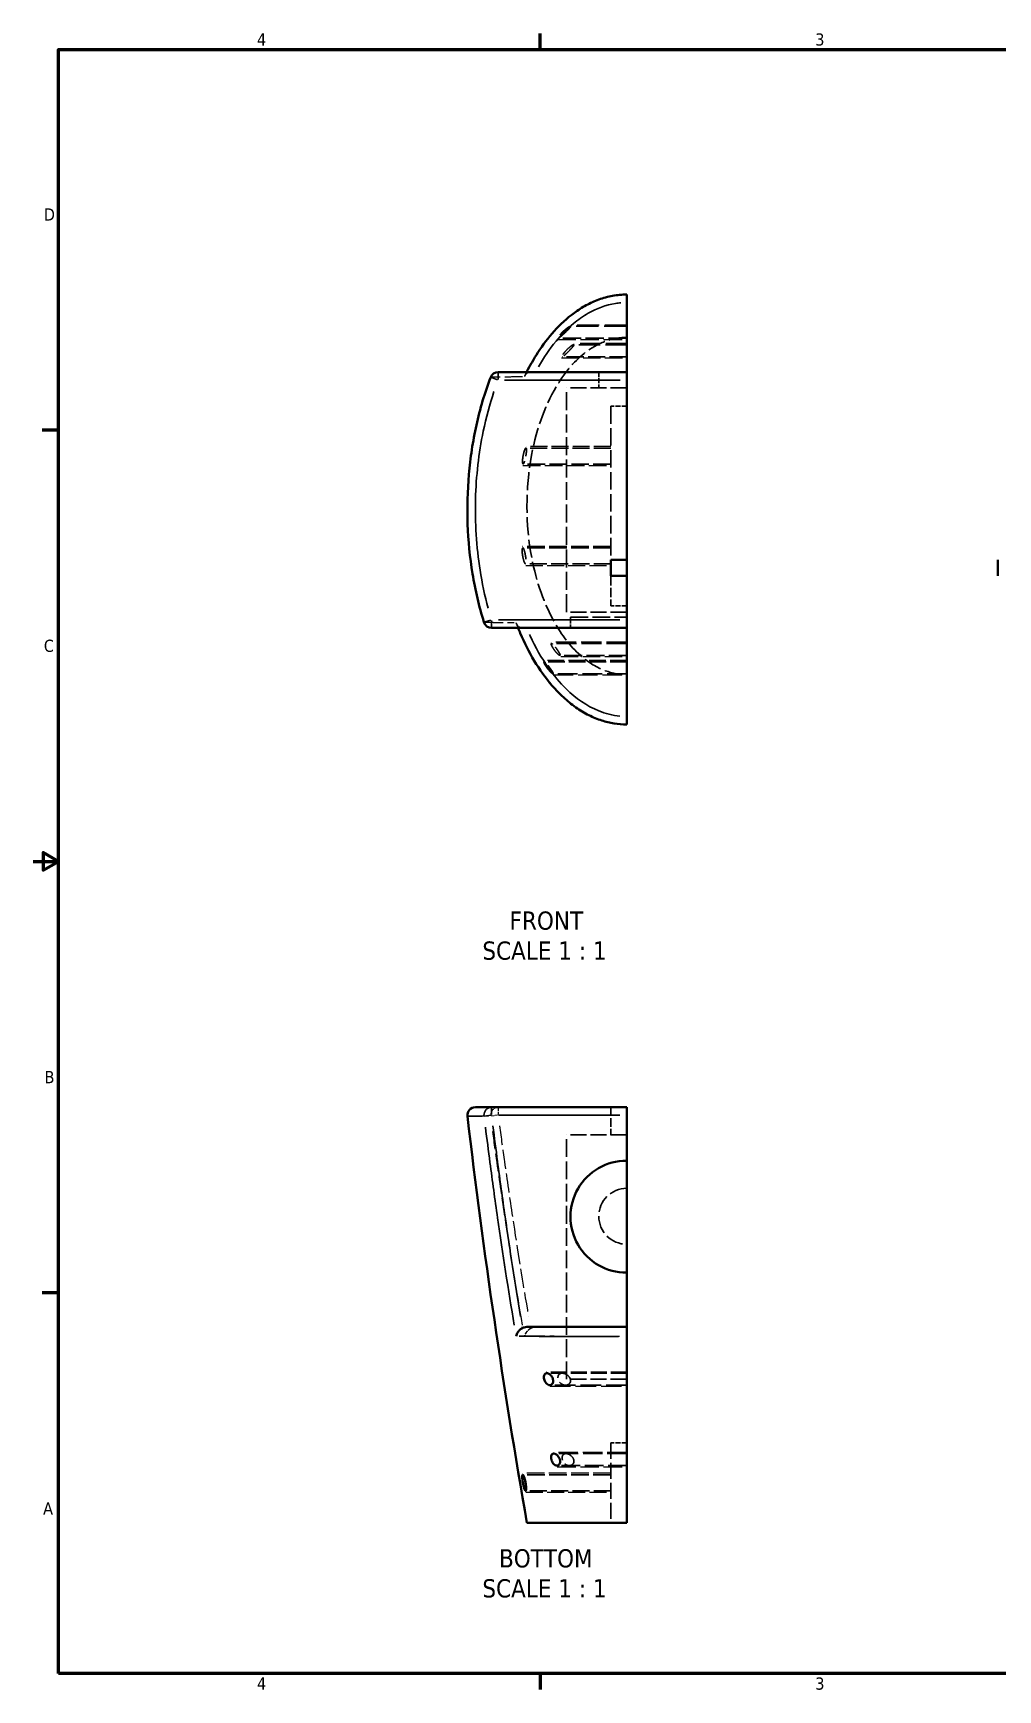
# Model space of a CAD drawing. Header units: millimetres. Extents: x 13 to 546, y 6 to 425.
# Drawn here: x 12.7 to 254.3, y 8.6 to 423.2 of the extents above; entities that cross this region are included whole.
import ezdxf

# ---------------------------------------------------------------- set-up
doc = ezdxf.new("R2010")
doc.units = ezdxf.units.MM
doc.header["$LTSCALE"] = 25.4
doc.linetypes.add('DASHED', pattern=[0.2067, 0.1654, -0.0413])
for name, color, linetype, lineweight in [('Border (ANSI)', 7, 'Continuous', 70), ('Hidden (ANSI)', 7, 'DASHED', 35), ('Hidden Narrow (ANSI)', 7, 'DASHED', 25), ('Symbol (ANSI)', 7, 'Continuous', 25), ('Visible (ANSI)', 7, 'Continuous', 50), ('Visible Narrow (ANSI)', 7, 'Continuous', 35)]:
    doc.layers.add(name, color=color, linetype=linetype, lineweight=lineweight)
doc.styles.add('Label Text (ANSI)', font='tahoma.ttf')
doc.styles.add('Note Text (ANSI)', font='tahoma.ttf')

# ---------------------------------------------------------------- blocks, each defined once
blk = doc.blocks.new('Borders Default Border')
at = {"layer": 'Border (ANSI)'}
for p, q in [((5.5, 16.5), (5.5, 16.66)), ((0.75, 12.75), (0.59, 12.75)), ((0.75, 4.25), (0.59, 4.25)), ((5.5, 0.5), (5.5, 0.34))]:
    blk.add_line(p, q, dxfattribs=at)
at = {"layer": 'Border (ANSI)', "flags": 128}
for points in [[(0.75, 0.5), (0.75, 16.5), (21.25, 16.5), (21.25, 0.5), (0.75, 0.5)], [(0.5, 8.5), (0.75, 8.5), (0.6, 8.587), (0.6, 8.413), (0.75, 8.5)]]:
    blk.add_lwpolyline(points, dxfattribs=at)
at = {"layer": 'Border (ANSI)', "char_height": 0.12, "attachment_point": 7, "style": 'Note Text (ANSI)'}
for s, insert in [('4', (2.708, 16.54)), ('3', (8.213, 16.537)), ('D', (0.606, 14.815)), ('C', (0.606, 10.563)), ('B', (0.613, 6.315)), ('A', (0.599, 2.065)), ('4', (2.708, 0.34)), ('3', (8.213, 0.337))]:
    blk.add_mtext(s, dxfattribs=dict(at, insert=insert))

msp = doc.modelspace()

# ---------------------------------------------------------------- linework, layer by layer
at = {"layer": 'Hidden (ANSI)', "ltscale": 1.344048}
msp.add_line((161.38, 349.84), (147.26, 349.84), dxfattribs=at)
at = {"layer": 'Hidden (ANSI)', "ltscale": 1.090998}
msp.add_line((161.38, 346.84), (144.19, 346.84), dxfattribs=at)
at = {"layer": 'Hidden (ANSI)', "ltscale": 1.265298}
msp.add_line((161.38, 345.24), (148.09, 345.24), dxfattribs=at)
at = {"layer": 'Hidden (ANSI)', "ltscale": 1.024214}
msp.add_line((161.38, 342.24), (145.24, 342.24), dxfattribs=at)
at = {"layer": 'Hidden (ANSI)', "ltscale": 0.292549}
msp.add_line((154.38, 338.37), (154.38, 334.47), dxfattribs=at)
at = {"layer": 'Hidden (ANSI)', "ltscale": 0.958697}
for p, q in [((161.38, 334.47), (146.28, 334.47)), ((161.38, 278.27), (146.28, 278.27)), ((161.38, 147.5), (146.28, 147.5)), ((161.38, 86.3), (146.28, 86.3))]:
    msp.add_line(p, q, dxfattribs=at)
at = {"layer": 'Hidden (ANSI)', "ltscale": 1.070439}
msp.add_line((146.28, 278.27), (146.28, 334.47), dxfattribs=at)
at = {"layer": 'Hidden (ANSI)', "ltscale": 1.04775}
msp.add_line((157.38, 329.87), (157.38, 291.37), dxfattribs=at)
at = {"layer": 'Hidden (ANSI)', "ltscale": 0.299852}
for p, q in [((161.38, 329.87), (157.38, 329.87)), ((161.38, 279.87), (157.38, 279.87)), ((161.38, 70.4), (157.38, 70.4))]:
    msp.add_line(p, q, dxfattribs=at)
at = {"layer": 'Hidden (ANSI)', "ltscale": 1.011202}
msp.add_line((157.38, 319.37), (136.14, 319.37), dxfattribs=at)
at = {"layer": 'Hidden (ANSI)', "ltscale": 1.044776}
msp.add_line((157.38, 315.37), (135.43, 315.37), dxfattribs=at)
at = {"layer": 'Hidden (ANSI)', "ltscale": 1.048241}
msp.add_line((157.38, 294.37), (135.36, 294.37), dxfattribs=at)
at = {"layer": 'Hidden (ANSI)', "ltscale": 1.016117}
msp.add_line((157.38, 290.37), (136.04, 290.37), dxfattribs=at)
at = {"layer": 'Hidden (ANSI)', "ltscale": 0.561852}
msp.add_line((157.38, 287.37), (157.38, 279.87), dxfattribs=at)
at = {"layer": 'Hidden (ANSI)', "ltscale": 1.051882}
msp.add_line((147.28, 277.06), (161.38, 277.06), dxfattribs=at)
at = {"layer": 'Hidden (ANSI)', "ltscale": 0.202368}
msp.add_line((147.28, 274.36), (147.28, 277.06), dxfattribs=at)
at = {"layer": 'Hidden (ANSI)', "ltscale": 1.198314}
msp.add_line((161.38, 270.49), (142.5, 270.49), dxfattribs=at)
at = {"layer": 'Hidden (ANSI)', "ltscale": 0.984911}
msp.add_line((161.38, 265.89), (140.69, 265.89), dxfattribs=at)
at = {"layer": 'Hidden (ANSI)', "ltscale": 1.063412}
msp.add_line((161.38, 267.49), (144.63, 267.49), dxfattribs=at)
at = {"layer": 'Hidden (ANSI)', "ltscale": 1.173342}
msp.add_line((161.38, 262.89), (142.89, 262.89), dxfattribs=at)
at = {"layer": 'Hidden (ANSI)', "ltscale": 0.517318}
msp.add_line((157.38, 154.4), (157.38, 147.5), dxfattribs=at)
at = {"layer": 'Hidden (ANSI)', "ltscale": 1.059704}
msp.add_line((146.28, 86.3), (146.28, 147.5), dxfattribs=at)
at = {"layer": 'Hidden (ANSI)', "ltscale": 0.951838}
msp.add_line((161.38, 87.83), (141.39, 87.83), dxfattribs=at)
at = {"layer": 'Hidden (ANSI)', "ltscale": 1.223535}
msp.add_line((161.38, 84.83), (142.1, 84.83), dxfattribs=at)
at = {"layer": 'Hidden (ANSI)', "ltscale": 1.159075}
msp.add_line((161.38, 67.7), (143.12, 67.7), dxfattribs=at)
at = {"layer": 'Hidden (ANSI)', "ltscale": 0.952348}
msp.add_line((157.38, 70.4), (157.38, 50.4), dxfattribs=at)
at = {"layer": 'Hidden (ANSI)', "ltscale": 1.050631}
msp.add_line((157.38, 62.4), (135.31, 62.4), dxfattribs=at)
at = {"layer": 'Hidden (ANSI)', "ltscale": 1.109022}
msp.add_line((161.38, 64.7), (143.91, 64.7), dxfattribs=at)
at = {"layer": 'Hidden (ANSI)', "ltscale": 1.016409}
msp.add_line((157.38, 58.4), (136.03, 58.4), dxfattribs=at)
at = {"layer": 'Hidden (ANSI)', "ltscale": 1.047162}
msp.add_arc((161.38, 127.1), 7, 90, 270, dxfattribs=at)
at = {"layer": 'Hidden (ANSI)', "ltscale": 1.11185}
for points in [[(146.95, 349.72), (146.82, 349.65), (146.68, 349.56), (146.27, 349.27), (145.97, 349.03), (145.42, 348.53), (145.16, 348.28), (144.77, 347.85), (144.62, 347.67), (144.39, 347.38), (144.31, 347.25), (144.2, 347.06), (144.16, 346.99), (144.14, 346.89), (144.14, 346.85), (144.2, 346.83), (144.25, 346.85), (144.41, 346.93), (144.53, 347.01), (144.86, 347.27), (145.08, 347.46), (145.58, 347.91), (145.85, 348.16), (146.35, 348.65), (146.58, 348.87), (146.92, 349.23), (147.04, 349.37), (147.2, 349.56), (147.25, 349.64), (147.31, 349.75), (147.32, 349.79), (147.3, 349.84), (147.27, 349.84), (147.16, 349.82), (147.06, 349.78), (146.95, 349.72)], [(146.95, 86.92), (146.82, 87.08), (146.68, 87.21), (146.27, 87.54), (145.97, 87.69), (145.42, 87.83), (145.16, 87.85), (144.77, 87.76), (144.62, 87.69), (144.39, 87.49), (144.31, 87.38), (144.2, 87.13), (144.16, 87), (144.14, 86.72), (144.14, 86.58), (144.2, 86.27), (144.25, 86.11), (144.41, 85.78), (144.53, 85.6), (144.86, 85.25), (145.08, 85.09), (145.58, 84.87), (145.85, 84.82), (146.35, 84.84), (146.58, 84.91), (146.92, 85.11), (147.04, 85.22), (147.2, 85.45), (147.25, 85.56), (147.31, 85.8), (147.32, 85.92), (147.3, 86.18), (147.27, 86.31), (147.16, 86.61), (147.06, 86.77), (146.95, 86.92)]]:
    msp.add_open_spline(points, degree=3, knots=[-1.116575, -1.116575, -1.116575, -1.116575, -1.053676, -1.053676, -0.938264, -0.938264, -0.841588, -0.841588, -0.772418, -0.772418, -0.718702, -0.718702, -0.674509, -0.674509, -0.630363, -0.630363, -0.579807, -0.579807, -0.514913, -0.514913, -0.432504, -0.432504, -0.343345, -0.343345, -0.260804, -0.260804, -0.195524, -0.195524, -0.149823, -0.149823, -0.107175, -0.107175, -0.060647, -0.060647, 0, 0, 0, 0], dxfattribs=at)
at = {"layer": 'Hidden (ANSI)', "ltscale": 1.075485}
msp.add_open_spline([(161.38, 347.07), (159.7, 347.07), (158.06, 346.79), (154.79, 345.68), (153.21, 344.85), (149.02, 341.89), (146.51, 339.16), (141.18, 330.77), (138.85, 324.53), (135.98, 309.25), (136, 300.28), (138.75, 285.83), (140.72, 280.28), (145.05, 272.65), (147.18, 269.8), (151.51, 265.95), (153.49, 264.65), (157.49, 263.06), (159.41, 262.67), (161.38, 262.67)], degree=3, knots=[-10.365401, -10.365401, -10.365401, -10.365401, -9.745224, -9.745224, -9.087405, -9.087405, -7.849207, -7.849207, -6.059419, -6.059419, -3.904824, -3.904824, -2.323842, -2.323842, -1.291761, -1.291761, -0.590045, -0.590045, 0, 0, 0, 0], dxfattribs=at)
at = {"layer": 'Hidden (ANSI)', "ltscale": 1.087564}
for points in [[(147.41, 344.88), (147.33, 344.82), (147.25, 344.76), (146.91, 344.48), (146.62, 344.22), (146.13, 343.71), (145.92, 343.47), (145.61, 343.08), (145.49, 342.92), (145.33, 342.66), (145.27, 342.55), (145.2, 342.39), (145.18, 342.33), (145.19, 342.25), (145.22, 342.24), (145.32, 342.25), (145.4, 342.3), (145.62, 342.45), (145.77, 342.57), (146.17, 342.93), (146.42, 343.17), (146.94, 343.69), (147.19, 343.95), (147.6, 344.39), (147.76, 344.58), (147.97, 344.84), (148.04, 344.94), (148.13, 345.09), (148.15, 345.14), (148.15, 345.22), (148.14, 345.24), (148.05, 345.25), (147.98, 345.22), (147.76, 345.12), (147.6, 345.01), (147.41, 344.88)], [(147.41, 67.18), (147.33, 67.25), (147.25, 67.31), (146.91, 67.54), (146.62, 67.65), (146.13, 67.72), (145.92, 67.7), (145.61, 67.56), (145.49, 67.47), (145.33, 67.25), (145.27, 67.13), (145.2, 66.87), (145.18, 66.73), (145.19, 66.43), (145.22, 66.28), (145.32, 65.94), (145.4, 65.77), (145.62, 65.42), (145.77, 65.24), (146.17, 64.91), (146.42, 64.79), (146.94, 64.68), (147.19, 64.7), (147.6, 64.84), (147.76, 64.94), (147.97, 65.17), (148.04, 65.29), (148.13, 65.53), (148.15, 65.65), (148.15, 65.91), (148.14, 66.04), (148.05, 66.33), (147.98, 66.49), (147.76, 66.84), (147.6, 67.02), (147.41, 67.18)]]:
    msp.add_open_spline(points, degree=3, knots=[-1.207288, -1.207288, -1.207288, -1.207288, -1.172513, -1.172513, -1.05679, -1.05679, -0.958421, -0.958421, -0.88705, -0.88705, -0.83098, -0.83098, -0.780222, -0.780222, -0.727609, -0.727609, -0.663298, -0.663298, -0.580323, -0.580323, -0.478557, -0.478557, -0.376223, -0.376223, -0.294379, -0.294379, -0.236548, -0.236548, -0.190507, -0.190507, -0.144451, -0.144451, -0.084776, -0.084776, 0, 0, 0, 0], dxfattribs=at)
at = {"layer": 'Hidden (ANSI)', "ltscale": 0.211927}
for points in [[(137.27, 338.37), (137.06, 338.37), (136.86, 338.33), (136.45, 338.16), (136.26, 338.02), (135.95, 337.66), (135.84, 337.45), (135.78, 337.22), (135.78, 337.22), (135.78, 337.22)], [(137.27, 99.04), (137.06, 98.91), (136.86, 98.75), (136.45, 98.35), (136.26, 98.1), (135.95, 97.59), (135.84, 97.34), (135.78, 97.09), (135.78, 97.09), (135.78, 97.09)]]:
    msp.add_open_spline(points, degree=3, knots=[0, 0, 0, 0, 0.0759867, 0.0759867, 0.1781438, 0.1781438, 0.2800454, 0.2800454, 0.2809061, 0.2809061, 0.2809061, 0.2809061], dxfattribs=at)
at = {"layer": 'Hidden (ANSI)', "ltscale": 0.073027}
msp.add_open_spline([(135.88, 337.49), (136.02, 337.79), (136.17, 338.08), (136.31, 338.37)], degree=3, dxfattribs=at)
at = {"layer": 'Hidden (ANSI)', "ltscale": 1.214758}
for points in [[(135.3, 316.54), (135.3, 316.46), (135.29, 316.39), (135.28, 316.11), (135.28, 315.93), (135.3, 315.62), (135.32, 315.51), (135.39, 315.37), (135.43, 315.36), (135.53, 315.42), (135.59, 315.51), (135.71, 315.78), (135.77, 315.96), (135.89, 316.37), (135.94, 316.58), (136.03, 317.01), (136.07, 317.21), (136.15, 317.63), (136.18, 317.83), (136.23, 318.23), (136.25, 318.43), (136.27, 318.81), (136.27, 318.98), (136.24, 319.24), (136.22, 319.32), (136.14, 319.39), (136.09, 319.37), (135.98, 319.24), (135.91, 319.12), (135.78, 318.8), (135.7, 318.59), (135.58, 318.15), (135.53, 317.94), (135.44, 317.52), (135.4, 317.32), (135.34, 316.92), (135.32, 316.72), (135.3, 316.54)], [(135.3, 62.22), (135.3, 62.18), (135.29, 62.14), (135.28, 61.97), (135.28, 61.81), (135.3, 61.41), (135.32, 61.17), (135.39, 60.66), (135.43, 60.4), (135.53, 59.88), (135.59, 59.63), (135.71, 59.16), (135.77, 58.96), (135.89, 58.65), (135.94, 58.55), (136.03, 58.42), (136.07, 58.39), (136.15, 58.4), (136.18, 58.44), (136.23, 58.58), (136.25, 58.69), (136.27, 58.99), (136.27, 59.18), (136.24, 59.63), (136.22, 59.88), (136.14, 60.4), (136.09, 60.66), (135.98, 61.17), (135.91, 61.4), (135.78, 61.83), (135.7, 62.01), (135.58, 62.25), (135.53, 62.33), (135.44, 62.4), (135.4, 62.41), (135.34, 62.36), (135.32, 62.3), (135.3, 62.22)]]:
    msp.add_open_spline(points, degree=3, knots=[-1.278527, -1.278527, -1.278527, -1.278527, -1.25344, -1.25344, -1.180474, -1.180474, -1.102227, -1.102227, -1.021704, -1.021704, -0.942033, -0.942033, -0.858075, -0.858075, -0.785274, -0.785274, -0.722041, -0.722041, -0.660059, -0.660059, -0.592172, -0.592172, -0.515067, -0.515067, -0.437083, -0.437083, -0.356631, -0.356631, -0.276387, -0.276387, -0.191619, -0.191619, -0.122376, -0.122376, -0.061811, -0.061811, 0, 0, 0, 0], dxfattribs=at)
at = {"layer": 'Hidden (ANSI)', "ltscale": 1.214785}
msp.add_open_spline([(135.33, 292.27), (135.35, 292.17), (135.36, 292.08), (135.43, 291.75), (135.49, 291.53), (135.61, 291.1), (135.68, 290.9), (135.82, 290.59), (135.89, 290.48), (136.01, 290.36), (136.05, 290.36), (136.13, 290.44), (136.15, 290.52), (136.18, 290.78), (136.18, 290.95), (136.17, 291.33), (136.15, 291.52), (136.1, 291.92), (136.07, 292.12), (136, 292.53), (135.96, 292.74), (135.87, 293.17), (135.81, 293.4), (135.7, 293.8), (135.63, 293.98), (135.51, 294.25), (135.45, 294.33), (135.35, 294.39), (135.31, 294.37), (135.25, 294.24), (135.22, 294.13), (135.19, 293.83), (135.19, 293.64), (135.21, 293.24), (135.22, 293.05), (135.27, 292.66), (135.3, 292.46), (135.33, 292.27)], degree=3, knots=[-1.279083, -1.279083, -1.279083, -1.279083, -1.250041, -1.250041, -1.178041, -1.178041, -1.093651, -1.093651, -1.010352, -1.010352, -0.932781, -0.932781, -0.859115, -0.859115, -0.781713, -0.781713, -0.71565, -0.71565, -0.654838, -0.654838, -0.591073, -0.591073, -0.515783, -0.515783, -0.43227, -0.43227, -0.350283, -0.350283, -0.273039, -0.273039, -0.199544, -0.199544, -0.122121, -0.122121, -0.059149, -0.059149, 0, 0, 0, 0], dxfattribs=at)
at = {"layer": 'Hidden (ANSI)', "ltscale": 0.226688}
msp.add_open_spline([(135.25, 274.36), (135.04, 274.36), (134.85, 274.4), (134.45, 274.55), (134.26, 274.68), (133.9, 275.07), (133.76, 275.35), (133.69, 275.67), (133.69, 275.67), (133.69, 275.67)], degree=3, knots=[-0.3025232, -0.3025232, -0.3025232, -0.3025232, -0.2313211, -0.2313211, -0.1362394, -0.1362394, 0, 0, 0.0008737, 0.0008737, 0.0008737, 0.0008737], dxfattribs=at)
at = {"layer": 'Hidden (ANSI)', "ltscale": 0.081541}
msp.add_open_spline([(134.17, 274.36), (134.04, 274.7), (133.9, 275.04), (133.78, 275.38)], degree=3, dxfattribs=at)
at = {"layer": 'Hidden (ANSI)', "ltscale": 1.014603}
msp.add_open_spline([(144.66, 267.5), (144.67, 267.5), (144.68, 267.51), (144.7, 267.55), (144.7, 267.6), (144.66, 267.75), (144.62, 267.84), (144.51, 268.08), (144.42, 268.22), (144.21, 268.56), (144.08, 268.75), (143.77, 269.18), (143.6, 269.41), (143.27, 269.81), (143.12, 269.99), (142.86, 270.25), (142.76, 270.35), (142.6, 270.46), (142.54, 270.49), (142.46, 270.49), (142.44, 270.47), (142.43, 270.37), (142.44, 270.29), (142.5, 270.09), (142.55, 269.97), (142.68, 269.7), (142.77, 269.54), (142.99, 269.18), (143.13, 268.98), (143.44, 268.55), (143.61, 268.34), (143.94, 267.98), (144.1, 267.83), (144.34, 267.62), (144.44, 267.56), (144.58, 267.49), (144.63, 267.48), (144.66, 267.5)], degree=3, knots=[-1.062532, -1.062532, -1.062532, -1.062532, -1.048541, -1.048541, -1.002028, -1.002028, -0.954285, -0.954285, -0.898162, -0.898162, -0.826881, -0.826881, -0.741758, -0.741758, -0.663023, -0.663023, -0.599457, -0.599457, -0.546752, -0.546752, -0.499073, -0.499073, -0.449188, -0.449188, -0.398625, -0.398625, -0.341676, -0.341676, -0.26903, -0.26903, -0.184101, -0.184101, -0.10647, -0.10647, -0.047573, -0.047573, 0, 0, 0, 0], dxfattribs=at)
at = {"layer": 'Hidden (ANSI)', "ltscale": 1.019423}
msp.add_open_spline([(142.94, 262.92), (142.95, 262.94), (142.96, 262.96), (142.94, 263.05), (142.91, 263.13), (142.81, 263.34), (142.74, 263.47), (142.55, 263.76), (142.44, 263.93), (142.17, 264.3), (142.02, 264.51), (141.7, 264.92), (141.53, 265.12), (141.24, 265.46), (141.11, 265.59), (140.9, 265.78), (140.82, 265.84), (140.71, 265.9), (140.67, 265.9), (140.63, 265.85), (140.63, 265.81), (140.66, 265.66), (140.7, 265.56), (140.81, 265.32), (140.88, 265.18), (141.06, 264.88), (141.17, 264.71), (141.43, 264.33), (141.58, 264.12), (141.91, 263.73), (142.08, 263.54), (142.38, 263.23), (142.51, 263.11), (142.72, 262.96), (142.79, 262.92), (142.9, 262.89), (142.93, 262.89), (142.94, 262.92)], degree=3, knots=[-1.067202, -1.067202, -1.067202, -1.067202, -1.040392, -1.040392, -0.991806, -0.991806, -0.937544, -0.937544, -0.874226, -0.874226, -0.799673, -0.799673, -0.717478, -0.717478, -0.646256, -0.646256, -0.589211, -0.589211, -0.54032, -0.54032, -0.493167, -0.493167, -0.441244, -0.441244, -0.387476, -0.387476, -0.326558, -0.326558, -0.250676, -0.250676, -0.168933, -0.168933, -0.098714, -0.098714, -0.045245, -0.045245, 0, 0, 0, 0], dxfattribs=at)
at = {"layer": 'Hidden (ANSI)', "ltscale": 0.101461}
msp.add_open_spline([(137.27, 99.04), (137.38, 99.1), (137.49, 99.16), (137.9, 99.33), (138.23, 99.4), (138.56, 99.4)], degree=3, knots=[-0.1357232, -0.1357232, -0.1357232, -0.1357232, -0.0987747, -0.0987747, 0, 0, 0, 0], dxfattribs=at)
at = {"layer": 'Hidden Narrow (ANSI)', "ltscale": 1.31338}
msp.add_line((161.38, 350.11), (147.58, 350.11), dxfattribs=at)
at = {"layer": 'Hidden Narrow (ANSI)', "ltscale": 1.106307}
msp.add_line((143.95, 346.57), (161.38, 346.57), dxfattribs=at)
at = {"layer": 'Hidden Narrow (ANSI)', "ltscale": 1.236795}
msp.add_line((161.38, 345.51), (148.39, 345.51), dxfattribs=at)
at = {"layer": 'Hidden Narrow (ANSI)', "ltscale": 1.038352}
msp.add_line((145.02, 341.97), (161.38, 341.97), dxfattribs=at)
at = {"layer": 'Hidden Narrow (ANSI)', "ltscale": 1.007416}
msp.add_line((157.38, 319.75), (136.22, 319.75), dxfattribs=at)
at = {"layer": 'Hidden Narrow (ANSI)', "ltscale": 1.047372}
msp.add_line((135.38, 314.99), (157.38, 314.99), dxfattribs=at)
at = {"layer": 'Hidden Narrow (ANSI)', "ltscale": 1.050705}
msp.add_line((157.38, 294.75), (135.31, 294.75), dxfattribs=at)
at = {"layer": 'Hidden Narrow (ANSI)', "ltscale": 1.012476}
msp.add_line((136.11, 289.99), (157.38, 289.99), dxfattribs=at)
at = {"layer": 'Hidden Narrow (ANSI)', "ltscale": 1.209215}
msp.add_line((161.38, 270.76), (142.33, 270.76), dxfattribs=at)
at = {"layer": 'Hidden Narrow (ANSI)', "ltscale": 0.99346}
msp.add_line((161.38, 266.16), (140.51, 266.16), dxfattribs=at)
at = {"layer": 'Hidden Narrow (ANSI)', "ltscale": 1.049794}
msp.add_line((144.84, 267.22), (161.38, 267.22), dxfattribs=at)
at = {"layer": 'Hidden Narrow (ANSI)', "ltscale": 1.159344}
msp.add_line((143.11, 262.62), (161.38, 262.62), dxfattribs=at)
at = {"layer": 'Hidden Narrow (ANSI)', "ltscale": 0.211924}
msp.add_line((129.17, 154.39), (129.17, 152.56), dxfattribs=at)
at = {"layer": 'Hidden Narrow (ANSI)', "ltscale": 0.162948}
msp.add_line((129.05, 152.38), (127.36, 152.16), dxfattribs=at)
at = {"layer": 'Hidden Narrow (ANSI)', "ltscale": 0.954852}
msp.add_line((161.38, 88.1), (141.32, 88.1), dxfattribs=at)
at = {"layer": 'Hidden Narrow (ANSI)', "ltscale": 1.21933}
msp.add_line((142.17, 84.56), (161.38, 84.56), dxfattribs=at)
at = {"layer": 'Hidden Narrow (ANSI)', "ltscale": 1.163494}
msp.add_line((161.38, 67.97), (143.05, 67.97), dxfattribs=at)
at = {"layer": 'Hidden Narrow (ANSI)', "ltscale": 1.053843}
msp.add_line((157.38, 62.78), (135.24, 62.78), dxfattribs=at)
at = {"layer": 'Hidden Narrow (ANSI)', "ltscale": 1.104409}
msp.add_line((143.98, 64.43), (161.38, 64.43), dxfattribs=at)
at = {"layer": 'Hidden Narrow (ANSI)', "ltscale": 1.013135}
msp.add_line((136.1, 58.02), (157.38, 58.02), dxfattribs=at)
at = {"layer": 'Hidden Narrow (ANSI)', "ltscale": 0.162948}
msp.add_ellipse((129.17, 336.37), major_axis=(0, 2), ratio=0.99131, start_param=0.060398, end_param=1.14756, dxfattribs=at)
at = {"layer": 'Hidden Narrow (ANSI)', "ltscale": 0.171476}
msp.add_ellipse((127.53, 276.36), major_axis=(0, -2), ratio=0.992312, start_param=5.075609, end_param=6.219629, dxfattribs=at)
at = {"layer": 'Hidden Narrow (ANSI)', "ltscale": 0.228566}
msp.add_ellipse((129.17, 152.4), major_axis=(0, 2), ratio=0.933858, start_param=0.084705, end_param=1.609389, dxfattribs=at)
at = {"layer": 'Hidden Narrow (ANSI)', "ltscale": 1.185614}
for points in [[(159.58, 357.66), (159.14, 357.62), (158.7, 357.57), (155.61, 357.08), (153.07, 356.12), (149.35, 354.01), (148.01, 353.07), (146.76, 352.03), (145.06, 350.62), (143.53, 349.05), (140.21, 345.04), (138.56, 342.51), (136.92, 339.5), (136.72, 339.11), (136.52, 338.72)], [(159.58, 97), (159.14, 97), (158.7, 97), (155.61, 97), (153.07, 97.01), (149.35, 97.03), (148.01, 97.03), (146.76, 97.04), (145.06, 97.05), (143.53, 97.05), (140.21, 97.07), (138.56, 97.08), (136.92, 97.08), (136.72, 97.08), (136.52, 97.08)]]:
    msp.add_open_spline(points, degree=3, knots=[-12.986108, -12.986108, -12.986108, -12.986108, -12.866487, -12.866487, -12.138037, -12.138037, -11.682755, -11.682755, -11.682755, -11.062738, -11.062738, -10.198363, -10.198363, -10.071531, -10.071531, -10.071531, -10.071531], dxfattribs=at)
at = {"layer": 'Hidden Narrow (ANSI)', "ltscale": 1.061227}
for points in [[(135.29, 337.21), (133.74, 337.18), (132.29, 337.15), (130.93, 337.13), (130.24, 337.12), (129.56, 337.11), (128.49, 337.09), (128.08, 337.09), (127.68, 337.08)], [(135.29, 99.83), (133.74, 108.76), (132.29, 117.72), (130.93, 126.68), (130.24, 131.3), (129.56, 135.91), (128.49, 143.48), (128.08, 146.43), (127.68, 149.39)]]:
    msp.add_open_spline(points, degree=3, knots=[-5.512404, -5.512404, -5.512404, -5.512404, -2.795589, -2.795589, -2.795589, -1.397794, -1.397794, -0.504451, -0.504451, -0.504451, -0.504451], dxfattribs=at)
at = {"layer": 'Hidden Narrow (ANSI)', "ltscale": 1.069525}
msp.add_open_spline([(126.25, 334.13), (125.13, 330.81), (124.22, 327.42), (122.32, 318.29), (121.67, 312.49), (121.51, 306.69), (121.35, 300.6), (121.73, 294.51), (123.2, 285.23), (123.88, 281.98), (124.76, 278.78)], degree=3, knots=[-10.918787, -10.918787, -10.918787, -10.918787, -9.891532, -9.891532, -8.182291, -8.182291, -8.182291, -6.393373, -6.393373, -5.420206, -5.420206, -5.420206, -5.420206], dxfattribs=at)
at = {"layer": 'Hidden Narrow (ANSI)', "ltscale": 1.060372}
msp.add_open_spline([(125.98, 275.77), (126.35, 275.77), (126.74, 275.76), (127.74, 275.75), (128.37, 275.75), (129.03, 275.74), (130.32, 275.72), (131.7, 275.71), (133.22, 275.68)], degree=3, knots=[-14.024588, -14.024588, -14.024588, -14.024588, -13.133387, -13.133387, -11.739199, -11.739199, -11.739199, -9.021577, -9.021577, -9.021577, -9.021577], dxfattribs=at)
at = {"layer": 'Hidden Narrow (ANSI)', "ltscale": 1.14033}
msp.add_open_spline([(134.4, 273.87), (134.72, 273.08), (135.06, 272.3), (136.74, 268.63), (138.3, 265.82), (141.56, 261.21), (143.12, 259.34), (144.88, 257.63), (147.39, 255.2), (150.32, 253.1), (155.45, 251.04), (157.36, 250.55), (159.3, 250.34)], degree=3, knots=[-3.568593, -3.568593, -3.568593, -3.568593, -3.321925, -3.321925, -2.396999, -2.396999, -1.703204, -1.703204, -1.703204, -0.716173, -0.716173, -0.187821, -0.187821, -0.187821, -0.187821], dxfattribs=at)
at = {"layer": 'Hidden Narrow (ANSI)', "ltscale": 1.15788}
msp.add_open_spline([(126.72, 152.15), (125.38, 152.16), (124.32, 152.16), (122.32, 152.16), (121.67, 152.16), (121.51, 152.16), (121.5, 152.16), (121.5, 152.16), (121.49, 152.16)], degree=3, knots=[-11.058989, -11.058989, -11.058989, -11.058989, -9.891532, -9.891532, -8.182291, -8.182291, -8.182291, -8.084045, -8.084045, -8.084045, -8.084045], dxfattribs=at)
at = {"layer": 'Hidden Narrow (ANSI)', "ltscale": 1.148741}
msp.add_open_spline([(129.52, 149.74), (129.92, 146.75), (130.33, 143.77), (131.4, 136.17), (132.07, 131.57), (132.76, 126.96), (134.02, 118.64), (135.34, 110.33), (136.76, 102.04)], degree=3, knots=[0.494296, 0.494296, 0.494296, 0.494296, 1.397794, 1.397794, 2.795589, 2.795589, 2.795589, 5.31946, 5.31946, 5.31946, 5.31946], dxfattribs=at)
at = {"layer": 'Hidden Narrow (ANSI)', "ltscale": 0.024472}
msp.add_open_spline([(137.21, 99.38), (137.23, 99.27), (137.25, 99.17), (137.27, 99.06)], degree=3, dxfattribs=at)
at = {"layer": 'Visible (ANSI)'}
for p, q in [((161.38, 355.78), (161.38, 357.78)), ((161.38, 355.78), (161.38, 338.37)), ((161.38, 338.37), (129.17, 338.37)), ((161.38, 338.37), (161.38, 336.37)), ((161.38, 336.37), (161.38, 291.37)), ((157.38, 291.37), (161.38, 291.37)), ((157.38, 287.37), (157.38, 291.37)), ((161.38, 291.37), (161.38, 287.37)), ((254.34, 287.37), (254.34, 291.37)), ((161.38, 287.37), (157.38, 287.37)), ((161.38, 287.37), (161.38, 276.36)), ((127.53, 274.36), (161.38, 274.36)), ((161.38, 276.36), (161.38, 274.36)), ((161.38, 274.36), (161.38, 252.18)), ((161.38, 250.18), (161.38, 252.18)), ((127.53, 154.4), (123.46, 154.4)), ((161.38, 154.4), (127.53, 154.4)), ((161.38, 154.4), (161.38, 152.4)), ((161.38, 152.4), (161.38, 141)), ((161.38, 141), (161.38, 113)), ((161.38, 113), (161.38, 99.4)), ((161.38, 99.4), (136.33, 99.4)), ((161.38, 96.97), (161.38, 99.4)), ((161.38, 50.4), (161.38, 96.97)), ((136.38, 50.4), (161.38, 50.4))]:
    msp.add_line(p, q, dxfattribs=at)
for centre, radius, start, end in [((129.17, 336.37), 2, 90, 159.0444), ((127.53, 276.36), 2, 197.2946, 270), ((123.46, 152.4), 2, 90, 186.7447), ((161.28, 127), 14, 89.5943, 270.4057)]:
    msp.add_arc(centre, radius, start, end, dxfattribs=at)
for points, knots in [([(136.31, 338.37), (137.16, 340.06), (138.1, 341.71), (140.35, 345.19), (141.71, 346.99), (144.74, 350.34), (146.41, 351.9), (149.21, 353.92), (150.19, 354.55), (152.23, 355.65), (153.3, 356.14), (155.51, 356.94), (156.66, 357.25), (158.99, 357.68), (160.18, 357.78), (161.38, 357.78)], [10.032176, 10.032176, 10.032176, 10.032176, 10.580055, 10.580055, 11.222048, 11.222048, 11.864042, 11.864042, 12.185039, 12.185039, 12.506035, 12.506035, 12.827032, 12.827032, 13.148029, 13.148029, 13.148029, 13.148029]), ([(125.62, 275.77), (125, 277.76), (124.45, 279.77), (123.5, 283.83), (123.1, 285.87), (122.09, 292.03), (121.68, 296.17), (121.38, 304.48), (121.48, 308.64), (122.03, 314.85), (122.27, 316.91), (122.9, 321.02), (123.28, 323.07), (124.18, 327.13), (124.7, 329.15), (125.88, 333.15), (126.55, 335.13), (127.3, 337.08)], [5.11473, 5.11473, 5.11473, 5.11473, 5.725683, 5.725683, 6.336637, 6.336637, 7.558543, 7.558543, 8.78045, 8.78045, 9.391403, 9.391403, 10.002357, 10.002357, 10.61331, 10.61331, 11.224264, 11.224264, 11.224264, 11.224264]), ([(161.38, 250.18), (160.32, 250.18), (159.27, 250.27), (157.16, 250.6), (156.12, 250.86), (154, 251.54), (152.93, 251.99), (150.76, 253.08), (149.66, 253.74), (147.52, 255.24), (146.49, 256.09), (144.54, 257.88), (143.63, 258.82), (141.05, 261.79), (139.54, 263.92), (136.88, 268.36), (135.73, 270.67), (134.53, 273.47), (134.35, 273.92), (134.17, 274.36)], [0, 0, 0, 0, 0.283988, 0.283988, 0.575515, 0.575515, 0.890271, 0.890271, 1.245369, 1.245369, 1.618071, 1.618071, 1.990773, 1.990773, 2.736178, 2.736178, 3.481582, 3.481582, 3.621487, 3.621487, 3.621487, 3.621487]), ([(135.25, 99.13), (135.04, 99.02), (134.85, 98.88), (134.45, 98.53), (134.26, 98.31), (133.9, 97.75), (133.76, 97.41), (133.69, 97.09), (133.69, 97.08), (133.69, 97.08)], [-0.3025232, -0.3025232, -0.3025232, -0.3025232, -0.2313211, -0.2313211, -0.1362394, -0.1362394, 0, 0, 0.0008737, 0.0008737, 0.0008737, 0.0008737]), ([(136.33, 99.4), (136.1, 99.4), (135.88, 99.37), (135.52, 99.26), (135.38, 99.2), (135.25, 99.13)], [-0.3595388, -0.3595388, -0.3595388, -0.3595388, -0.2920028, -0.2920028, -0.2468458, -0.2468458, -0.2468458, -0.2468458]), ([(142.94, 86.05), (142.95, 85.96), (142.96, 85.87), (142.94, 85.64), (142.91, 85.5), (142.81, 85.25), (142.74, 85.14), (142.55, 84.95), (142.44, 84.89), (142.17, 84.82), (142.02, 84.82), (141.7, 84.9), (141.53, 85), (141.24, 85.25), (141.11, 85.4), (140.9, 85.73), (140.82, 85.9), (140.71, 86.23), (140.67, 86.39), (140.63, 86.7), (140.63, 86.85), (140.66, 87.15), (140.7, 87.28), (140.81, 87.52), (140.88, 87.61), (141.06, 87.76), (141.17, 87.8), (141.43, 87.84), (141.58, 87.82), (141.91, 87.69), (142.08, 87.58), (142.38, 87.3), (142.51, 87.14), (142.72, 86.81), (142.79, 86.65), (142.9, 86.34), (142.93, 86.19), (142.94, 86.05)], [-1.067202, -1.067202, -1.067202, -1.067202, -1.040392, -1.040392, -0.991806, -0.991806, -0.937544, -0.937544, -0.874226, -0.874226, -0.799673, -0.799673, -0.717478, -0.717478, -0.646256, -0.646256, -0.589211, -0.589211, -0.54032, -0.54032, -0.493167, -0.493167, -0.441244, -0.441244, -0.387476, -0.387476, -0.326558, -0.326558, -0.250676, -0.250676, -0.168933, -0.168933, -0.098714, -0.098714, -0.045245, -0.045245, 0, 0, 0, 0]), ([(144.66, 66.06), (144.67, 66.01), (144.68, 65.97), (144.7, 65.77), (144.7, 65.62), (144.66, 65.35), (144.62, 65.23), (144.51, 65), (144.42, 64.91), (144.21, 64.75), (144.08, 64.71), (143.77, 64.7), (143.6, 64.74), (143.27, 64.93), (143.12, 65.06), (142.86, 65.37), (142.76, 65.53), (142.6, 65.87), (142.54, 66.03), (142.46, 66.36), (142.44, 66.51), (142.43, 66.82), (142.44, 66.97), (142.5, 67.23), (142.55, 67.35), (142.68, 67.54), (142.77, 67.61), (142.99, 67.71), (143.13, 67.72), (143.44, 67.66), (143.61, 67.57), (143.94, 67.33), (144.1, 67.17), (144.34, 66.84), (144.44, 66.68), (144.58, 66.36), (144.63, 66.21), (144.66, 66.06)], [-1.062532, -1.062532, -1.062532, -1.062532, -1.048541, -1.048541, -1.002028, -1.002028, -0.954285, -0.954285, -0.898162, -0.898162, -0.826881, -0.826881, -0.741758, -0.741758, -0.663023, -0.663023, -0.599457, -0.599457, -0.546752, -0.546752, -0.499073, -0.499073, -0.449188, -0.449188, -0.398625, -0.398625, -0.341676, -0.341676, -0.26903, -0.26903, -0.184101, -0.184101, -0.10647, -0.10647, -0.047573, -0.047573, 0, 0, 0, 0]), ([(135.33, 62.4), (135.35, 62.39), (135.36, 62.38), (135.43, 62.32), (135.49, 62.23), (135.61, 61.97), (135.68, 61.78), (135.82, 61.34), (135.89, 61.09), (136.01, 60.58), (136.05, 60.32), (136.13, 59.83), (136.15, 59.6), (136.18, 59.16), (136.18, 58.97), (136.17, 58.68), (136.15, 58.57), (136.1, 58.44), (136.07, 58.41), (136, 58.39), (135.96, 58.42), (135.87, 58.55), (135.81, 58.66), (135.7, 58.98), (135.63, 59.18), (135.51, 59.65), (135.45, 59.91), (135.35, 60.43), (135.31, 60.68), (135.25, 61.16), (135.22, 61.39), (135.19, 61.79), (135.19, 61.97), (135.21, 62.21), (135.22, 62.29), (135.27, 62.39), (135.3, 62.41), (135.33, 62.4)], [-1.279083, -1.279083, -1.279083, -1.279083, -1.250041, -1.250041, -1.178041, -1.178041, -1.093651, -1.093651, -1.010352, -1.010352, -0.932781, -0.932781, -0.859115, -0.859115, -0.781713, -0.781713, -0.71565, -0.71565, -0.654838, -0.654838, -0.591073, -0.591073, -0.515783, -0.515783, -0.43227, -0.43227, -0.350283, -0.350283, -0.273039, -0.273039, -0.199544, -0.199544, -0.122121, -0.122121, -0.059149, -0.059149, 0, 0, 0, 0])]:
    msp.add_open_spline(points, degree=3, knots=knots, dxfattribs=at)
msp.add_open_spline([(136.38, 50.4), (130.46, 84.16), (125.5, 118.12), (121.48, 152.16)], degree=3, dxfattribs=at)
at = {"layer": 'Visible Narrow (ANSI)'}
for p, q in [((129.02, 336.43), (127.3, 337.08)), ((129.17, 338.36), (129.17, 336.53)), ((130.78, 336.37), (159.76, 336.37)), ((125.62, 275.77), (127.38, 276.32)), ((127.53, 276.21), (127.53, 274.37)), ((159.68, 276.36), (129.22, 276.36)), ((127.53, 154.39), (127.53, 152.56)), ((127.4, 152.38), (125.67, 152.17)), ((129.22, 152.4), (159.68, 152.4))]:
    msp.add_line(p, q, dxfattribs=at)
msp.add_ellipse((127.53, 152.4), major_axis=(0, 2), ratio=0.954789, start_param=0.084466, end_param=1.604854, dxfattribs=at)
for points, knots in [([(139.28, 339.69), (140.56, 341.95), (142.01, 344.12), (144.98, 347.71), (146.43, 349.2), (148.02, 350.52), (149.19, 351.49), (150.43, 352.36), (153.86, 354.31), (156.17, 355.18), (159, 355.63), (159.43, 355.68), (159.87, 355.72)], [10.284039, 10.284039, 10.284039, 10.284039, 11.062738, 11.062738, 11.682755, 11.682755, 11.682755, 12.138037, 12.138037, 12.866487, 12.866487, 12.997293, 12.997293, 12.997293, 12.997293]), ([(126.67, 279.3), (125.82, 282.43), (125.15, 285.61), (123.71, 294.7), (123.34, 300.67), (123.5, 306.63), (123.65, 312.33), (124.29, 318.01), (126.15, 326.94), (127.03, 330.25), (128.13, 333.5)], [5.420206, 5.420206, 5.420206, 5.420206, 6.393373, 6.393373, 8.182291, 8.182291, 8.182291, 9.891532, 9.891532, 10.918787, 10.918787, 10.918787, 10.918787]), ([(159.61, 252.27), (157.82, 252.45), (156.06, 252.9), (151.34, 254.8), (148.61, 256.75), (146.25, 259.04), (144.59, 260.65), (143.11, 262.43), (140, 266.84), (138.49, 269.55), (137.15, 272.48), (137.09, 272.61), (137.03, 272.74)], [0.177071, 0.177071, 0.177071, 0.177071, 0.716173, 0.716173, 1.703204, 1.703204, 1.703204, 2.396999, 2.396999, 3.321925, 3.321925, 3.364352, 3.364352, 3.364352, 3.364352]), ([(121.49, 152.16), (121.55, 152.16), (121.95, 152.16), (123.29, 152.16), (124.12, 152.16), (125.21, 152.16)], [-7.778568, -7.778568, -7.778568, -7.778568, -6.393373, -6.393373, -5.254932, -5.254932, -5.254932, -5.254932]), ([(125.98, 149.4), (126.35, 146.45), (126.74, 143.5), (127.74, 135.94), (128.37, 131.33), (129.03, 126.72), (130.32, 117.74), (131.7, 108.77), (133.22, 99.83)], [-14.024588, -14.024588, -14.024588, -14.024588, -13.133387, -13.133387, -11.739199, -11.739199, -11.739199, -9.021577, -9.021577, -9.021577, -9.021577]), ([(134.76, 102.04), (133.38, 110.34), (132.11, 118.66), (130.92, 126.99), (130.26, 131.59), (129.63, 136.19), (128.62, 143.78), (128.24, 146.76), (127.86, 149.74)], [9.214404, 9.214404, 9.214404, 9.214404, 11.739199, 11.739199, 11.739199, 13.133387, 13.133387, 14.034737, 14.034737, 14.034737, 14.034737]), ([(134.4, 97.08), (134.72, 97.08), (135.06, 97.07), (136.74, 97.07), (138.3, 97.06), (141.56, 97.04), (143.12, 97.03), (144.88, 97.02), (147.39, 97.01), (150.32, 96.99), (155.45, 96.97), (157.36, 96.97), (159.3, 96.97)], [-3.568593, -3.568593, -3.568593, -3.568593, -3.321925, -3.321925, -2.396999, -2.396999, -1.703204, -1.703204, -1.703204, -0.716173, -0.716173, -0.187821, -0.187821, -0.187821, -0.187821])]:
    msp.add_open_spline(points, degree=3, knots=knots, dxfattribs=at)
msp.add_open_spline([(135.2, 99.39), (135.22, 99.3), (135.23, 99.22), (135.24, 99.14)], degree=3, dxfattribs=at)

# ---------------------------------------------------------------- block references
at = {"xscale": 25.4, "yscale": 25.4, "zscale": 25.4}
msp.add_blockref('Borders Default Border', (0, 0), dxfattribs=at)

# ---------------------------------------------------------------- texts
at = {"layer": 'Symbol (ANSI)', "char_height": 4.572, "attachment_point": 7, "style": 'Label Text (ANSI)'}
for s, insert in [('FRONT', (132.03, 198.73)), ('SCALE 1 : 1', (125.22, 191.22)), ('BOTTOM', (129.39, 39.12)), ('SCALE 1 : 1', (125.22, 31.61))]:
    msp.add_mtext(s, dxfattribs=dict(at, insert=insert))

doc.saveas('drawing.dxf')
